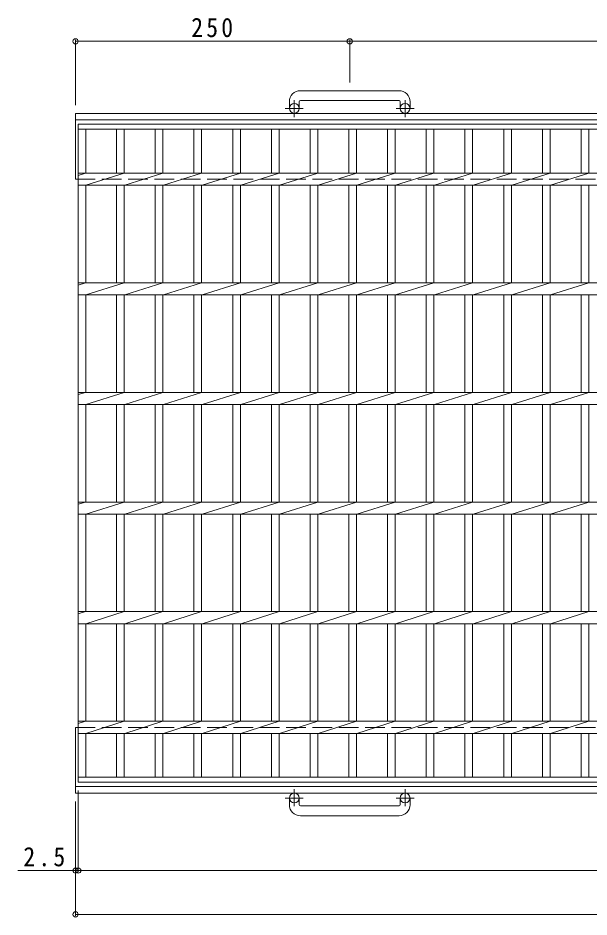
# Model space of a CAD drawing. Units: millimetres, scale not verified. Extents: x -934 to 979, y -824 to 732.
# Drawn here: x -934 to -413, y -221 to 599 of the extents above; entities that cross this region are included whole.
import ezdxf

# ---------------------------------------------------------------- set-up
doc = ezdxf.new("R2010")
doc.units = ezdxf.units.MM
doc.header["$LTSCALE"] = 6
doc.header["$PDMODE"] = 32
doc.header["$PDSIZE"] = 4.8
doc.linetypes.add('CHAIN1', pattern=[8, 5, -1, 1, -1])
doc.linetypes.add('DASHED3', pattern=[4, 3, -1])
for name, color, linetype, lineweight in [('B-1_ピット', 2, 'Continuous', 9), ('B-2_蓋', 3, 'Continuous', 9), ('B-4_寸法', 7, 'Continuous', 9)]:
    doc.layers.add(name, color=color, linetype=linetype, lineweight=lineweight)
doc.styles.add('ＭＳ ゴシック', font='')
doc.styles.get('ＭＳ ゴシック').set_extended_font_data('MS Gothic')

msp = doc.modelspace()

# ---------------------------------------------------------------- linework, layer by layer
at = {"layer": 'B-1_ピット'}
for p, q in [((-586.421, 532.556), (-676.42, 532.556)), ((-686.42, 522.556), (-686.42, 516.456)), ((-677.421, 522.556), (-677.421, 516.456)), ((-676.42, 523.556), (-586.42, 523.556)), ((-585.42, 522.556), (-585.42, 516.456)), ((-576.42, 522.556), (-576.42, 516.456)), ((-881.42, 511.956), (283.837, 511.956)), ((-881.42, 451.956), (-881.42, 511.956)), ((-881.42, 505.956), (283.837, 505.956)), ((-881.42, -108.044), (-881.42, -48.045)), ((-881.42, -102.044), (283.837, -102.044)), ((-881.42, -108.044), (283.837, -108.044)), ((-686.42, -118.645), (-686.42, -112.545)), ((-677.42, -118.645), (-677.42, -112.545)), ((-585.42, -118.645), (-585.42, -112.545)), ((-576.42, -118.645), (-576.42, -112.545)), ((-676.42, -119.645), (-586.42, -119.645)), ((-586.421, -128.645), (-676.42, -128.645))]:
    msp.add_line(p, q, dxfattribs=at)
at = {"layer": 'B-1_ピット', "linetype": 'CHAIN1'}
for p, q in [((-681.92, 508.348), (-681.92, 523.946)), ((-580.92, 508.348), (-580.92, 523.946)), ((-673.758, 516.456), (-690.165, 516.456)), ((-572.758, 516.456), (-589.164, 516.456)), ((-681.92, -104.438), (-681.92, -120.035)), ((-580.92, -104.438), (-580.92, -120.035)), ((-673.757, -112.545), (-690.165, -112.545)), ((-572.758, -112.545), (-589.164, -112.545))]:
    msp.add_line(p, q, dxfattribs=at)
at = {"layer": 'B-1_ピット', "linetype": 'DASHED3'}
for p, q in [((-881.42, 451.956), (283.837, 451.956)), ((-881.42, -48.045), (283.837, -48.045))]:
    msp.add_line(p, q, dxfattribs=at)
at = {"layer": 'B-1_ピット'}
for centre in [(-681.92, 516.456), (-580.921, 516.456), (-681.92, -112.545), (-580.92, -112.545)]:
    msp.add_circle(centre, 4.5, dxfattribs=at)
for centre, radius, start, end in [((-676.42, 522.556), 10, 90, 180), ((-586.421, 522.556), 10, 0, 90), ((-676.42, 522.556), 1, 90, 180), ((-586.42, 522.556), 1, 0, 90), ((-676.42, -118.645), 10, 180, 270), ((-676.42, -118.645), 1, 180, 270), ((-586.421, -118.645), 10, 270, 0), ((-586.42, -118.645), 1, 270, 0)]:
    msp.add_arc(centre, radius, start, end, dxfattribs=at)
at = {"layer": 'B-2_蓋'}
for p, q in [((-878.92, 501.956), (116.08, 501.956)), ((-878.92, -98.044), (-878.92, 501.956)), ((-878.92, 497.456), (116.08, 497.456)), ((-871.92, 457.456), (-871.92, 497.456)), ((-844.02, 497.456), (-844.02, 457.456)), ((-837.02, 497.456), (-837.02, 457.456)), ((-808.72, 497.456), (-808.72, 457.456)), ((-801.72, 497.456), (-801.72, 457.456)), ((-773.42, 497.456), (-773.42, 457.456)), ((-766.42, 497.456), (-766.42, 457.456)), ((-738.12, 497.456), (-738.12, 457.456)), ((-731.12, 497.456), (-731.12, 457.456)), ((-702.82, 497.456), (-702.82, 457.456)), ((-695.82, 497.456), (-695.82, 457.456)), ((-667.52, 497.456), (-667.52, 457.456)), ((-660.52, 497.456), (-660.52, 457.456)), ((-632.22, 497.456), (-632.22, 457.456)), ((-625.22, 497.456), (-625.22, 457.456)), ((-596.92, 497.456), (-596.92, 457.456)), ((-589.92, 497.456), (-589.92, 457.456)), ((-561.62, 497.456), (-561.62, 457.456)), ((-554.62, 497.456), (-554.62, 457.456)), ((-526.32, 497.456), (-526.32, 457.456)), ((-519.32, 497.456), (-519.32, 457.456)), ((-491.02, 497.456), (-491.02, 457.456)), ((-484.02, 497.456), (-484.02, 457.456)), ((-455.72, 497.456), (-455.72, 457.456)), ((-448.72, 497.456), (-448.72, 457.456)), ((-420.42, 497.456), (-420.42, 457.456)), ((-413.42, 497.456), (-413.42, 457.456)), ((-878.92, 455.376), (-872.32, 457.456)), ((-878.92, 457.455), (116.08, 457.455)), ((-871.92, 446.456), (-837.02, 457.456)), ((-836.62, 446.456), (-801.72, 457.456)), ((-801.32, 446.456), (-766.42, 457.456)), ((-766.02, 446.456), (-731.12, 457.456)), ((-730.72, 446.456), (-695.82, 457.456)), ((-695.42, 446.456), (-660.52, 457.456)), ((-660.12, 446.456), (-625.22, 457.456)), ((-624.82, 446.456), (-589.92, 457.456)), ((-589.52, 446.456), (-554.62, 457.456)), ((-554.22, 446.456), (-519.32, 457.456)), ((-518.92, 446.456), (-484.02, 457.456)), ((-483.62, 446.456), (-448.72, 457.456)), ((-448.32, 446.456), (-413.42, 457.456)), ((-878.92, 446.456), (116.08, 446.456)), ((-871.92, 357.456), (-871.92, 446.456)), ((-844.02, 446.456), (-844.02, 357.456)), ((-837.02, 446.456), (-837.02, 357.456)), ((-808.72, 446.456), (-808.72, 357.456)), ((-801.72, 446.456), (-801.72, 357.456)), ((-773.42, 446.456), (-773.42, 357.456)), ((-766.42, 446.456), (-766.42, 357.456)), ((-738.12, 446.456), (-738.12, 357.456)), ((-731.12, 446.456), (-731.12, 357.456)), ((-702.82, 446.456), (-702.82, 357.456)), ((-695.82, 446.456), (-695.82, 357.456)), ((-667.52, 446.456), (-667.52, 357.456)), ((-660.52, 446.456), (-660.52, 357.456)), ((-632.22, 446.456), (-632.22, 357.456)), ((-625.22, 446.456), (-625.22, 357.456)), ((-596.92, 446.456), (-596.92, 357.456)), ((-589.92, 446.456), (-589.92, 357.456)), ((-561.62, 446.456), (-561.62, 357.456)), ((-554.62, 446.456), (-554.62, 357.456)), ((-526.32, 446.456), (-526.32, 357.456)), ((-519.32, 446.456), (-519.32, 357.456)), ((-491.02, 446.456), (-491.02, 357.456)), ((-484.02, 446.456), (-484.02, 357.456)), ((-455.72, 446.456), (-455.72, 357.456)), ((-448.72, 446.456), (-448.72, 357.456)), ((-420.42, 446.456), (-420.42, 357.456)), ((-413.42, 446.456), (-413.42, 357.456)), ((-878.92, 357.456), (116.08, 357.456)), ((-878.92, 355.376), (-872.32, 357.456)), ((-871.92, 346.456), (-837.02, 357.456)), ((-836.62, 346.456), (-801.72, 357.456)), ((-801.32, 346.456), (-766.42, 357.456)), ((-766.02, 346.456), (-731.12, 357.456)), ((-730.72, 346.456), (-695.82, 357.456)), ((-695.42, 346.456), (-660.52, 357.456)), ((-660.12, 346.456), (-625.22, 357.456)), ((-624.82, 346.456), (-589.92, 357.456)), ((-589.52, 346.456), (-554.62, 357.456)), ((-554.22, 346.456), (-519.32, 357.456)), ((-518.92, 346.456), (-484.02, 357.456)), ((-483.62, 346.456), (-448.72, 357.456)), ((-448.32, 346.456), (-413.42, 357.456)), ((-878.92, 346.456), (116.08, 346.456)), ((-871.92, 257.456), (-871.92, 346.456)), ((-844.02, 346.456), (-844.02, 257.456)), ((-837.02, 346.456), (-837.02, 257.456)), ((-808.72, 346.456), (-808.72, 257.456)), ((-801.72, 346.456), (-801.72, 257.456)), ((-773.42, 346.456), (-773.42, 257.456)), ((-766.42, 346.456), (-766.42, 257.456)), ((-738.12, 346.456), (-738.12, 257.456)), ((-731.12, 346.456), (-731.12, 257.456)), ((-702.82, 346.456), (-702.82, 257.456)), ((-695.82, 346.456), (-695.82, 257.456)), ((-667.52, 346.456), (-667.52, 257.456)), ((-660.52, 346.456), (-660.52, 257.456)), ((-632.22, 346.456), (-632.22, 257.456)), ((-625.22, 346.456), (-625.22, 257.456)), ((-596.92, 346.456), (-596.92, 257.456)), ((-589.92, 346.456), (-589.92, 257.456)), ((-561.62, 346.456), (-561.62, 257.456)), ((-554.62, 346.456), (-554.62, 257.456)), ((-526.32, 346.456), (-526.32, 257.456)), ((-519.32, 346.456), (-519.32, 257.456)), ((-491.02, 346.456), (-491.02, 257.456)), ((-484.02, 346.456), (-484.02, 257.456)), ((-455.72, 346.456), (-455.72, 257.456)), ((-448.72, 346.456), (-448.72, 257.456)), ((-420.42, 346.456), (-420.42, 257.456)), ((-413.42, 346.456), (-413.42, 257.456)), ((-878.92, 255.376), (-872.32, 257.456)), ((-878.92, 257.455), (116.08, 257.455)), ((-871.92, 246.456), (-837.02, 257.456)), ((-836.62, 246.456), (-801.72, 257.456)), ((-801.32, 246.456), (-766.42, 257.456)), ((-766.02, 246.456), (-731.12, 257.456)), ((-730.72, 246.456), (-695.82, 257.456)), ((-695.42, 246.456), (-660.52, 257.456)), ((-660.12, 246.456), (-625.22, 257.456)), ((-624.82, 246.456), (-589.92, 257.456)), ((-589.52, 246.456), (-554.62, 257.456)), ((-554.22, 246.456), (-519.32, 257.456)), ((-518.92, 246.456), (-484.02, 257.456)), ((-483.62, 246.456), (-448.72, 257.456)), ((-448.32, 246.456), (-413.42, 257.456)), ((-878.92, 246.456), (116.08, 246.456)), ((-871.92, 157.456), (-871.92, 246.456)), ((-844.02, 246.456), (-844.02, 157.456)), ((-837.02, 246.456), (-837.02, 157.456)), ((-808.72, 246.456), (-808.72, 157.456)), ((-801.72, 246.456), (-801.72, 157.456)), ((-773.42, 246.456), (-773.42, 157.456)), ((-766.42, 246.456), (-766.42, 157.456)), ((-738.12, 246.456), (-738.12, 157.456)), ((-731.12, 246.456), (-731.12, 157.456)), ((-702.82, 246.456), (-702.82, 157.456)), ((-695.82, 246.456), (-695.82, 157.456)), ((-667.52, 246.456), (-667.52, 157.456)), ((-660.52, 246.456), (-660.52, 157.456)), ((-632.22, 246.456), (-632.22, 157.456)), ((-625.22, 246.456), (-625.22, 157.456)), ((-596.92, 246.456), (-596.92, 157.456)), ((-589.92, 246.456), (-589.92, 157.456)), ((-561.62, 246.456), (-561.62, 157.456)), ((-554.62, 246.456), (-554.62, 157.456)), ((-526.32, 246.456), (-526.32, 157.456)), ((-519.32, 246.456), (-519.32, 157.456)), ((-491.02, 246.456), (-491.02, 157.456)), ((-484.02, 246.456), (-484.02, 157.456)), ((-455.72, 246.456), (-455.72, 157.456)), ((-448.72, 246.456), (-448.72, 157.456)), ((-420.42, 246.456), (-420.42, 157.456)), ((-413.42, 246.456), (-413.42, 157.456)), ((-878.92, 157.456), (116.08, 157.456)), ((-878.92, 155.376), (-872.32, 157.456)), ((-871.92, 146.456), (-837.02, 157.456)), ((-836.62, 146.456), (-801.72, 157.456)), ((-801.32, 146.456), (-766.42, 157.456)), ((-766.02, 146.456), (-731.12, 157.456)), ((-730.72, 146.456), (-695.82, 157.456)), ((-695.42, 146.456), (-660.52, 157.456)), ((-660.12, 146.456), (-625.22, 157.456)), ((-624.82, 146.456), (-589.92, 157.456)), ((-589.52, 146.456), (-554.62, 157.456)), ((-554.22, 146.456), (-519.32, 157.456)), ((-518.92, 146.456), (-484.02, 157.456)), ((-483.62, 146.456), (-448.72, 157.456)), ((-448.32, 146.456), (-413.42, 157.456)), ((-878.92, 146.456), (116.08, 146.456)), ((-871.92, 57.456), (-871.92, 146.456)), ((-844.02, 146.456), (-844.02, 57.456)), ((-837.02, 146.456), (-837.02, 57.456)), ((-808.72, 146.456), (-808.72, 57.456)), ((-801.72, 146.456), (-801.72, 57.456)), ((-773.42, 146.456), (-773.42, 57.456)), ((-766.42, 146.456), (-766.42, 57.456)), ((-738.12, 146.456), (-738.12, 57.456)), ((-731.12, 146.456), (-731.12, 57.456)), ((-702.82, 146.456), (-702.82, 57.456)), ((-695.82, 146.456), (-695.82, 57.456)), ((-667.52, 146.456), (-667.52, 57.456)), ((-660.52, 146.456), (-660.52, 57.456)), ((-632.22, 146.456), (-632.22, 57.456)), ((-625.22, 146.456), (-625.22, 57.456)), ((-596.92, 146.456), (-596.92, 57.456)), ((-589.92, 146.456), (-589.92, 57.456)), ((-561.62, 146.456), (-561.62, 57.456)), ((-554.62, 146.456), (-554.62, 57.456)), ((-526.32, 146.456), (-526.32, 57.456)), ((-519.32, 146.456), (-519.32, 57.456)), ((-491.02, 146.456), (-491.02, 57.456)), ((-484.02, 146.456), (-484.02, 57.456)), ((-455.72, 146.456), (-455.72, 57.456)), ((-448.72, 146.456), (-448.72, 57.456)), ((-420.42, 146.456), (-420.42, 57.456)), ((-413.42, 146.456), (-413.42, 57.456)), ((-878.92, 57.456), (116.08, 57.456)), ((-878.92, 55.376), (-872.32, 57.456)), ((-871.92, 46.456), (-837.02, 57.456)), ((-836.62, 46.456), (-801.72, 57.456)), ((-801.32, 46.456), (-766.42, 57.456)), ((-766.02, 46.456), (-731.12, 57.456)), ((-730.72, 46.456), (-695.82, 57.456)), ((-695.42, 46.456), (-660.52, 57.456)), ((-660.12, 46.456), (-625.22, 57.456)), ((-624.82, 46.456), (-589.92, 57.456)), ((-589.52, 46.456), (-554.62, 57.456)), ((-554.22, 46.456), (-519.32, 57.456)), ((-518.92, 46.456), (-484.02, 57.456)), ((-483.62, 46.456), (-448.72, 57.456)), ((-448.32, 46.456), (-413.42, 57.456)), ((-878.92, 46.456), (116.08, 46.456)), ((-871.92, -42.544), (-871.92, 46.456)), ((-844.02, 46.456), (-844.02, -42.544)), ((-837.02, 46.456), (-837.02, -42.544)), ((-808.72, 46.456), (-808.72, -42.544)), ((-801.72, 46.456), (-801.72, -42.544)), ((-773.42, 46.456), (-773.42, -42.544)), ((-766.42, 46.456), (-766.42, -42.544)), ((-738.12, 46.456), (-738.12, -42.544)), ((-731.12, 46.456), (-731.12, -42.544)), ((-702.82, 46.456), (-702.82, -42.544)), ((-695.82, 46.456), (-695.82, -42.544)), ((-667.52, 46.456), (-667.52, -42.544)), ((-660.52, 46.456), (-660.52, -42.544)), ((-632.22, 46.456), (-632.22, -42.544)), ((-625.22, 46.456), (-625.22, -42.544)), ((-596.92, 46.456), (-596.92, -42.544)), ((-589.92, 46.456), (-589.92, -42.544)), ((-561.62, 46.456), (-561.62, -42.544)), ((-554.62, 46.456), (-554.62, -42.544)), ((-526.32, 46.456), (-526.32, -42.544)), ((-519.32, 46.456), (-519.32, -42.544)), ((-491.02, 46.456), (-491.02, -42.544)), ((-484.02, 46.456), (-484.02, -42.544)), ((-455.72, 46.456), (-455.72, -42.544)), ((-448.72, 46.456), (-448.72, -42.544)), ((-420.42, 46.456), (-420.42, -42.544)), ((-413.42, 46.456), (-413.42, -42.544)), ((-878.92, -42.544), (116.08, -42.544)), ((-878.92, -44.624), (-872.32, -42.544)), ((-871.92, -53.544), (-837.02, -42.544)), ((-836.62, -53.544), (-801.72, -42.544)), ((-801.32, -53.544), (-766.42, -42.544)), ((-766.02, -53.544), (-731.12, -42.544)), ((-730.72, -53.544), (-695.82, -42.544)), ((-695.42, -53.544), (-660.52, -42.544)), ((-660.12, -53.544), (-625.22, -42.544)), ((-624.82, -53.544), (-589.92, -42.544)), ((-589.52, -53.544), (-554.62, -42.544)), ((-554.22, -53.544), (-519.32, -42.544)), ((-518.92, -53.544), (-484.02, -42.544)), ((-483.62, -53.544), (-448.72, -42.544)), ((-448.32, -53.544), (-413.42, -42.544)), ((-878.92, -53.544), (116.08, -53.544)), ((-871.92, -93.545), (-871.92, -53.544)), ((-844.02, -53.544), (-844.02, -93.545)), ((-837.02, -53.544), (-837.02, -93.545)), ((-808.72, -53.544), (-808.72, -93.545)), ((-801.72, -53.544), (-801.72, -93.545)), ((-773.42, -53.544), (-773.42, -93.545)), ((-766.42, -53.544), (-766.42, -93.545)), ((-738.12, -53.544), (-738.12, -93.545)), ((-731.12, -53.544), (-731.12, -93.545)), ((-702.82, -53.544), (-702.82, -93.545)), ((-695.82, -53.544), (-695.82, -93.545)), ((-667.52, -53.544), (-667.52, -93.545)), ((-660.52, -53.544), (-660.52, -93.545)), ((-632.22, -53.544), (-632.22, -93.545)), ((-625.22, -53.544), (-625.22, -93.545)), ((-596.92, -53.544), (-596.92, -93.545)), ((-589.92, -53.544), (-589.92, -93.545)), ((-561.62, -53.544), (-561.62, -93.545)), ((-554.62, -53.544), (-554.62, -93.545)), ((-526.32, -53.544), (-526.32, -93.545)), ((-519.32, -53.544), (-519.32, -93.545)), ((-491.02, -53.544), (-491.02, -93.545)), ((-484.02, -53.544), (-484.02, -93.545)), ((-455.72, -53.544), (-455.72, -93.545)), ((-448.72, -53.544), (-448.72, -93.545)), ((-420.42, -53.544), (-420.42, -93.545)), ((-413.42, -53.544), (-413.42, -93.545)), ((116.08, -93.545), (-878.92, -93.545)), ((116.08, -98.044), (-878.92, -98.044))]:
    msp.add_line(p, q, dxfattribs=at)
at = {"layer": 'B-4_寸法'}
for p, q in [((-881.42, 519.456), (-881.42, 579.139)), ((-881.42, 577.639), (-631.42, 577.639)), ((-631.42, 540.056), (-631.42, 579.139)), ((-631.42, 577.639), (-131.42, 577.639)), ((-878.92, -105.544), (-878.92, -180.145)), ((-881.42, -115.544), (-881.42, -220.145)), ((-933.894, -178.645), (116.08, -178.645)), ((-881.42, -186.145), (-881.42, -180.145)), ((-881.42, -218.645), (283.837, -218.645))]:
    msp.add_line(p, q, dxfattribs=at)
for p in [(-881.42, 577.639), (-631.42, 577.639), (-881.42, -178.645), (-878.92, -178.645), (-881.42, -218.645)]:
    msp.add_point(p, dxfattribs=at)

# ---------------------------------------------------------------- texts
at = {"layer": 'B-4_寸法', "color": 2, "char_height": 17.6, "attachment_point": 7, "style": 'ＭＳ ゴシック'}
for s, insert in [('\\T1.27;\\W0.9;250', (-775.92, 581.239)), ('\\T1.27;\\W0.9;2.5', (-928.985, -175.045))]:
    msp.add_mtext(s, dxfattribs=dict(at, insert=insert))

doc.saveas('drawing.dxf')
